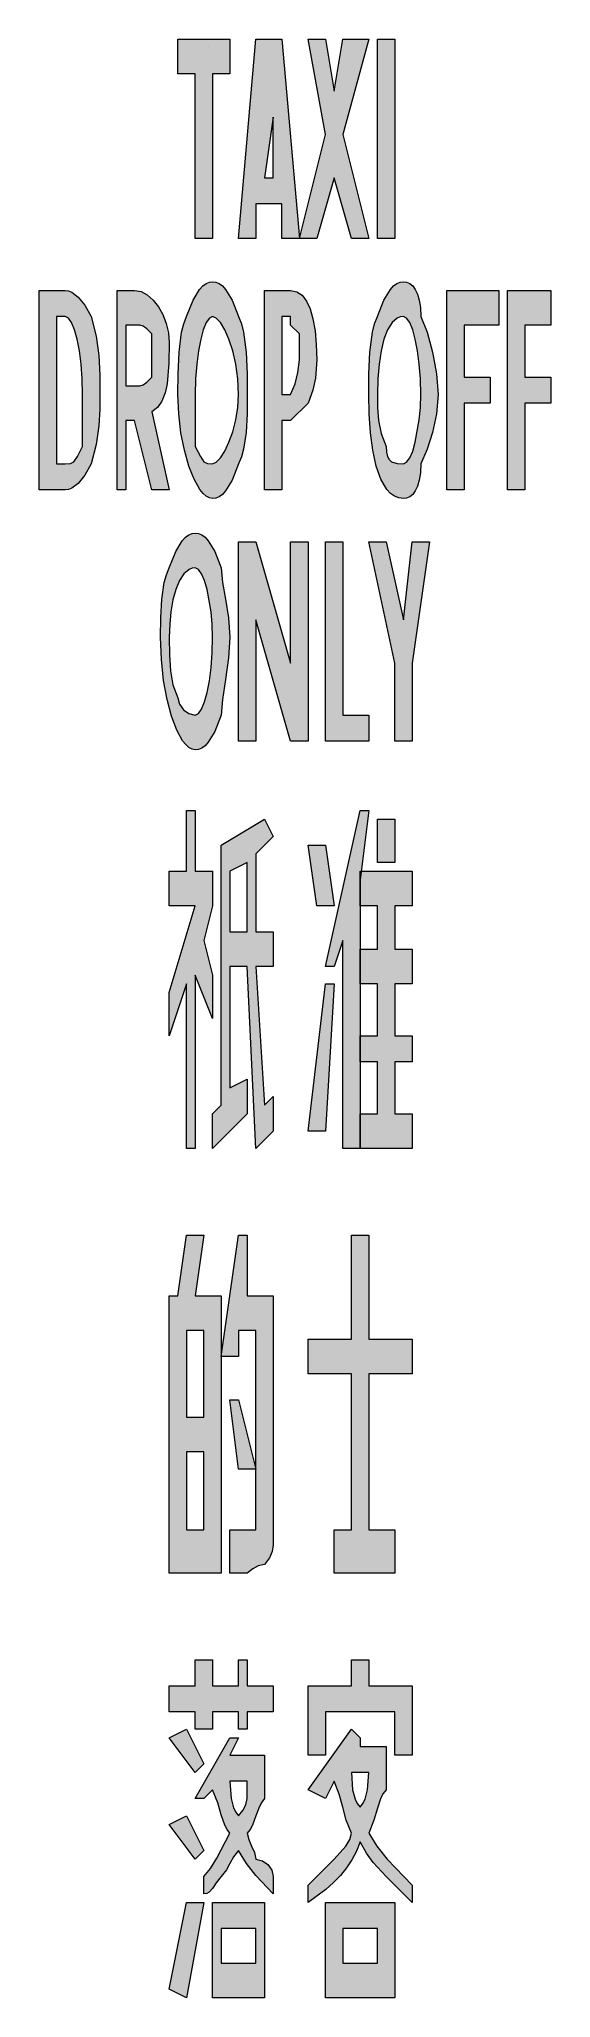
# Model space of a CAD drawing. Header units: metres. Extents: x 163 to 234, y 4 to 276.
import ezdxf

# ---------------------------------------------------------------- set-up
doc = ezdxf.new("R2010")
doc.units = ezdxf.units.M
doc.layers.add('FILL_WHITE_FFFFFF', color=7, linetype='Continuous', true_color=0xffffff)
doc.layers.add('STROKE_WHITE_FFFFFF', color=7, linetype='Continuous', true_color=0xffffff)

msp = doc.modelspace()

# ---------------------------------------------------------------- hatches: boundary and pattern name
at = {"layer": 'FILL_WHITE_FFFFFF', "true_color": 0xffffff}
h = msp.add_hatch(color=7, dxfattribs=at)
h.dxf.hatch_style = 1
h.paths.add_polyline_path([(182.25, 270.75), (182.25, 275.55), (189.45, 275.55), (189.45, 270.75), (187.05, 270.75), (187.05, 247.95), (184.65, 247.95), (184.65, 270.75), (182.25, 270.75)])
h = msp.add_hatch(color=7, dxfattribs=at)
h.dxf.hatch_style = 1
h.paths.add_polyline_path([(196.65, 252.75), (193.05, 252.75), (193.05, 247.95), (190.65, 247.95), (193.05, 275.55), (196.65, 275.55), (199.05, 247.95), (196.65, 247.95), (196.65, 252.75)])
h.paths.add_polyline_path([(195.45, 256.35), (195.45, 264.75), (194.25, 256.35), (195.45, 256.35)], flags=16)
h = msp.add_hatch(color=7, dxfattribs=at)
h.dxf.hatch_style = 1
h.paths.add_polyline_path([(205.05, 262.35), (208.65, 247.95), (206.25, 247.95), (203.85, 256.35), (201.45, 247.95), (199.05, 247.95), (202.65, 262.35), (200.25, 275.55), (202.65, 275.55), (203.85, 268.35), (205.05, 275.55), (208.65, 275.55), (205.05, 262.35)])
h = msp.add_hatch(color=7, dxfattribs=at)
h.dxf.hatch_style = 1
h.paths.add_polyline_path([(212.25, 275.55), (212.25, 247.95), (209.85, 247.95), (209.85, 275.55), (212.25, 275.55)])
h = msp.add_hatch(color=7, dxfattribs=at)
h.dxf.hatch_style = 1
h.paths.add_polyline_path([(186.15, 212.27), (185.72, 212.66), (185.29, 213.19), (184.48, 214.61), (183.75, 216.45), (183.14, 218.63), (182.66, 221.06), (182.36, 223.66), (182.25, 226.35), (182.27, 229.22), (182.4, 232.2), (182.76, 234.96), (183.05, 236.14), (183.45, 237.15), (184.35, 239.42), (185.25, 240.9), (185.7, 241.38), (186.15, 241.71), (186.6, 241.89), (187.05, 241.95), (187.5, 241.89), (187.95, 241.71), (188.4, 241.38), (188.85, 240.9), (189.75, 239.42), (190.65, 237.15), (191.05, 236.14), (191.34, 234.96), (191.7, 232.2), (191.83, 229.22), (191.85, 226.35), (191.83, 223.67), (191.7, 221.1), (191.34, 218.76), (191.05, 217.7), (190.65, 216.75), (189.75, 214.48), (188.85, 213), (188.4, 212.52), (187.95, 212.19), (187.5, 212.01), (187.05, 211.95), (186.6, 212.03), (186.15, 212.27)])
h.paths.add_polyline_path([(188.12, 217.57), (188.72, 218.52), (189.3, 219.75), (189.83, 221.2), (190.26, 222.82), (190.54, 224.56), (190.65, 226.35), (190.54, 228.54), (190.26, 230.57), (189.83, 232.4), (189.3, 234), (188.72, 235.31), (188.12, 236.31), (187.55, 236.93), (187.05, 237.15), (186.6, 236.93), (186.17, 236.31), (185.76, 235.31), (185.4, 234), (185.09, 232.4), (184.86, 230.57), (184.7, 228.54), (184.65, 226.35), (184.65, 219.15), (185.36, 217.76), (185.85, 217.05), (186.34, 216.79), (187.05, 216.75), (187.55, 216.97), (188.12, 217.57)], flags=16)
h = msp.add_hatch(color=7, dxfattribs=at)
h.dxf.hatch_style = 1
h.paths.add_polyline_path([(212.21, 212.27), (211.67, 212.66), (211.18, 213.19), (210.35, 214.61), (209.7, 216.45), (209.22, 218.63), (208.89, 221.06), (208.71, 223.66), (208.65, 226.35), (208.67, 229.22), (208.8, 232.2), (209.16, 234.96), (209.45, 236.14), (209.85, 237.15), (210.75, 239.42), (211.65, 240.9), (212.1, 241.38), (212.55, 241.71), (213, 241.89), (213.45, 241.95), (213.9, 241.89), (214.33, 241.71), (214.74, 241.38), (215.1, 240.9), (215.41, 240.25), (215.64, 239.42), (215.8, 238.39), (215.85, 237.15), (216.73, 234.96), (217.5, 232.2), (218.04, 229.22), (218.25, 226.35), (218.04, 223.67), (217.5, 221.1), (216.73, 218.76), (215.85, 216.75), (215.8, 215.51), (215.64, 214.48), (215.41, 213.65), (215.1, 213), (214.74, 212.52), (214.33, 212.19), (213.9, 212.01), (213.45, 211.95), (212.8, 212.03), (212.21, 212.27)])
h.paths.add_polyline_path([(214.33, 217.57), (214.74, 218.52), (215.1, 219.75), (215.64, 222.82), (215.8, 224.56), (215.85, 226.35), (215.8, 228.54), (215.64, 230.57), (215.41, 232.4), (215.1, 234), (214.74, 235.31), (214.33, 236.31), (213.9, 236.93), (213.45, 237.15), (213.01, 237.09), (212.61, 236.93), (211.88, 236.31), (211.26, 235.31), (210.75, 234), (210.36, 232.4), (210.08, 230.57), (209.91, 228.54), (209.85, 226.35), (209.87, 224.55), (210, 222.75), (210.36, 220.95), (211.05, 219.15), (211.1, 218.36), (211.26, 217.76), (211.49, 217.34), (211.8, 217.05), (212.57, 216.79), (213.45, 216.75), (213.9, 216.97), (214.33, 217.57)], flags=16)
h = msp.add_hatch(color=7, dxfattribs=at)
h.dxf.hatch_style = 1
h.paths.add_polyline_path([(163.05, 240.75), (166.65, 240.75), (167.1, 240.69), (167.55, 240.52), (168.45, 239.85), (169.35, 238.72), (170.25, 237.15), (170.94, 234.45), (171.3, 231.75), (171.43, 229.05), (171.45, 226.35), (171.43, 224.34), (171.3, 222), (170.94, 219.43), (170.25, 216.75), (169.35, 215.17), (168.45, 214.05), (167.55, 213.37), (167.1, 213.21), (166.65, 213.15), (163.05, 213.15), (163.05, 240.75)])
h.paths.add_polyline_path([(167.85, 217.05), (168.34, 217.76), (169.05, 219.15), (169.05, 226.35), (169, 228.54), (168.84, 230.57), (168.61, 232.4), (168.3, 234), (167.94, 235.31), (167.53, 236.31), (167.1, 236.93), (166.65, 237.15), (165.45, 237.15), (165.45, 216.75), (166.65, 216.75), (167.36, 216.79), (167.85, 217.05)], flags=16)
h = msp.add_hatch(color=7, dxfattribs=at)
h.dxf.hatch_style = 1
h.paths.add_polyline_path([(178.65, 213.15), (176.25, 222.75), (175.05, 222.75), (175.05, 213.15), (173.85, 213.15), (173.85, 240.75), (176.25, 240.75), (177.15, 240.59), (178.01, 240.13), (178.82, 239.42), (179.55, 238.5), (180.16, 237.41), (180.64, 236.19), (180.94, 234.89), (181.05, 233.55), (181.01, 230.7), (180.75, 227.85), (180.46, 226.57), (180.04, 225.45), (179.44, 224.56), (178.65, 223.95), (181.05, 213.15), (178.65, 213.15)])
h.paths.add_polyline_path([(177.45, 227.7), (177.94, 228.06), (178.65, 228.75), (178.65, 232.35), (178.65, 234.75), (177.94, 235.44), (177.45, 235.8), (176.96, 235.93), (176.25, 235.95), (175.05, 235.95), (175.05, 227.55), (176.25, 227.55), (176.96, 227.57), (177.45, 227.7)], flags=16)
h = msp.add_hatch(color=7, dxfattribs=at)
h.dxf.hatch_style = 1
h.paths.add_polyline_path([(196.65, 213.15), (194.25, 213.15), (194.25, 240.75), (197.85, 240.75), (198.69, 240.58), (199.42, 240.09), (200.04, 239.29), (200.55, 238.2), (200.94, 236.82), (201.22, 235.18), (201.39, 233.29), (201.45, 231.15), (201.3, 228.6), (200.94, 226.93), (200.25, 225.15), (197.85, 222.75), (196.65, 222.75), (196.65, 213.15)])
h.paths.add_polyline_path([(197.85, 226.35), (198.45, 227.85), (198.86, 229.39), (199.05, 231.15), (199.05, 234.75), (197.85, 235.95), (197.85, 237.15), (196.65, 237.15), (196.65, 226.35), (197.85, 226.35)], flags=16)
h = msp.add_hatch(color=7, dxfattribs=at)
h.dxf.hatch_style = 1
h.paths.add_polyline_path([(219.45, 213.15), (219.45, 240.75), (226.65, 240.75), (226.65, 235.95), (221.85, 235.95), (221.85, 228.75), (225.45, 228.75), (225.45, 225.15), (221.85, 225.15), (221.85, 213.15), (219.45, 213.15)])
h = msp.add_hatch(color=7, dxfattribs=at)
h.dxf.hatch_style = 1
h.paths.add_polyline_path([(227.85, 213.15), (227.85, 240.75), (233.85, 240.75), (233.85, 235.95), (230.25, 235.95), (230.25, 228.75), (233.85, 228.75), (233.85, 225.15), (230.25, 225.15), (230.25, 213.15), (227.85, 213.15)])
h = msp.add_hatch(color=7, dxfattribs=at)
h.dxf.hatch_style = 1
h.paths.add_polyline_path([(183.75, 177.48), (183.32, 177.87), (182.89, 178.41), (182.08, 179.87), (181.35, 181.8), (180.74, 184.12), (180.26, 186.77), (179.96, 189.67), (179.85, 192.75), (179.87, 195.43), (180, 198), (180.36, 200.34), (180.65, 201.4), (181.05, 202.35), (181.95, 204.62), (182.85, 206.1), (183.3, 206.58), (183.75, 206.91), (184.2, 207.09), (184.65, 207.15), (185.1, 207.09), (185.55, 206.91), (186, 206.58), (186.45, 206.1), (187.35, 204.62), (188.25, 202.35), (188.44, 200.34), (188.85, 198), (189.26, 195.43), (189.45, 192.75), (189.26, 189.88), (188.85, 186.9), (188.44, 184.14), (188.25, 181.95), (187.35, 179.68), (186.45, 178.2), (186, 177.72), (185.55, 177.39), (185.1, 177.21), (184.65, 177.15), (184.2, 177.23), (183.75, 177.48)])
h.paths.add_polyline_path([(185.53, 182.79), (185.94, 183.79), (186.3, 185.1), (186.61, 186.7), (186.84, 188.53), (187, 190.56), (187.05, 192.75), (187, 194.54), (186.84, 196.27), (186.3, 199.35), (185.94, 200.58), (185.53, 201.52), (185.1, 202.13), (184.65, 202.35), (184.21, 202.29), (183.81, 202.13), (183.08, 201.52), (182.46, 200.58), (181.95, 199.35), (181.56, 197.9), (181.28, 196.27), (181.11, 194.54), (181.05, 192.75), (181.07, 190.26), (181.2, 188.1), (181.56, 186.17), (182.25, 184.35), (182.46, 183.47), (183, 182.7), (183.77, 182.16), (184.65, 181.95), (185.1, 182.17), (185.53, 182.79)], flags=16)
h = msp.add_hatch(color=7, dxfattribs=at)
h.dxf.hatch_style = 1
h.paths.add_polyline_path([(193.05, 195.15), (193.05, 178.35), (190.65, 178.35), (190.65, 205.95), (193.05, 205.95), (197.85, 189.15), (197.85, 205.95), (200.25, 205.95), (200.25, 178.35), (197.85, 178.35), (193.05, 195.15)])
h = msp.add_hatch(color=7, dxfattribs=at)
h.dxf.hatch_style = 1
h.paths.add_polyline_path([(202.65, 178.35), (202.65, 205.95), (205.05, 205.95), (205.05, 181.95), (208.65, 181.95), (208.65, 178.35), (202.65, 178.35)])
h = msp.add_hatch(color=7, dxfattribs=at)
h.dxf.hatch_style = 1
h.paths.add_polyline_path([(214.65, 178.35), (212.25, 178.35), (212.25, 189.15), (208.65, 205.95), (211.05, 205.95), (213.45, 195.15), (214.65, 205.95), (217.05, 205.95), (214.65, 189.15), (214.65, 178.35)])
h = msp.add_hatch(color=7, dxfattribs=at)
h.dxf.hatch_style = 1
h.paths.add_polyline_path([(187.05, 139.95), (184.65, 145.95), (184.65, 121.95), (183.45, 121.95), (183.45, 144.75), (181.05, 137.55), (181.05, 143.55), (184.65, 155.55), (181.05, 155.55), (181.05, 160.35), (183.45, 160.35), (183.45, 168.75), (184.65, 168.75), (184.65, 160.35), (187.05, 160.35), (187.05, 155.55), (185.85, 150.75), (187.05, 145.95), (187.05, 139.95)])
h = msp.add_hatch(color=7, dxfattribs=at)
h.dxf.hatch_style = 1
h.paths.add_polyline_path([(207.45, 168.75), (208.65, 168.75), (207.45, 159.15), (207.45, 121.95), (205.05, 121.95), (205.05, 150.75), (203.85, 147.15), (202.65, 147.15), (207.45, 168.75)])
h = msp.add_hatch(color=7, dxfattribs=at)
h.dxf.hatch_style = 1
h.paths.add_polyline_path([(195.45, 124.35), (193.05, 121.95), (191.85, 147.15), (189.45, 147.15), (189.45, 130.35), (191.85, 131.55), (191.85, 126.75), (187.05, 121.95), (187.05, 126.75), (188.25, 127.95), (188.25, 163.95), (194.25, 167.55), (195.45, 165.15), (193.05, 162.75), (193.05, 151.95), (195.45, 151.95), (195.45, 147.15), (193.05, 147.15), (194.25, 127.95), (195.45, 129.15), (195.45, 124.35)])
h.paths.add_polyline_path([(191.85, 151.95), (191.85, 161.55), (189.45, 160.35), (189.45, 151.95), (191.85, 151.95)], flags=16)
h = msp.add_hatch(color=7, dxfattribs=at)
h.dxf.hatch_style = 1
h.paths.add_polyline_path([(209.85, 167.55), (212.25, 167.55), (212.25, 161.55), (209.85, 161.55), (209.85, 167.55)])
h = msp.add_hatch(color=7, dxfattribs=at)
h.dxf.hatch_style = 1
h.paths.add_polyline_path([(200.25, 163.95), (202.65, 163.95), (203.85, 155.55), (201.45, 155.55), (200.25, 163.95)])
h = msp.add_hatch(color=7, dxfattribs=at)
h.dxf.hatch_style = 1
h.paths.add_polyline_path([(214.65, 149.55), (214.65, 144.75), (212.25, 144.75), (212.25, 137.55), (214.65, 137.55), (214.65, 133.95), (212.25, 133.95), (212.25, 126.75), (214.65, 126.75), (214.65, 121.95), (207.45, 121.95), (207.45, 126.75), (209.85, 126.75), (209.85, 133.95), (207.45, 133.95), (207.45, 137.55), (209.85, 137.55), (209.85, 144.75), (207.45, 144.75), (207.45, 149.55), (209.85, 149.55), (209.85, 155.55), (207.45, 155.55), (207.45, 160.35), (214.65, 160.35), (214.65, 155.55), (212.25, 155.55), (212.25, 149.55), (214.65, 149.55)])
h = msp.add_hatch(color=7, dxfattribs=at)
h.dxf.hatch_style = 1
h.paths.add_polyline_path([(202.65, 124.35), (200.25, 124.35), (202.65, 144.75), (203.85, 144.75), (202.65, 124.35)])
h = msp.add_hatch(color=7, dxfattribs=at)
h.dxf.hatch_style = 1
h.paths.add_polyline_path([(181.05, 63.15), (181.05, 101.55), (182.25, 101.55), (183.45, 109.95), (185.85, 109.95), (184.65, 101.55), (188.25, 101.55), (188.25, 63.15), (181.05, 63.15)])
h.paths.add_polyline_path([(185.85, 79.95), (183.45, 79.95), (183.45, 69.15), (185.85, 69.15), (185.85, 79.95)], flags=16)
h.paths.add_polyline_path([(185.85, 84.75), (185.85, 96.75), (183.45, 96.75), (183.45, 84.75), (185.85, 84.75)], flags=16)
h = msp.add_hatch(color=7, dxfattribs=at)
h.dxf.hatch_style = 1
h.paths.add_polyline_path([(190.65, 93.15), (188.25, 93.15), (190.65, 109.95), (191.85, 109.95), (191.85, 101.55), (195.45, 101.55), (195.45, 67.95), (195.43, 67.05), (195.3, 66.15), (194.94, 65.25), (194.25, 64.35), (193.37, 64.16), (192.6, 63.75), (191.85, 63.15), (189.45, 63.15), (189.45, 69.15), (190.65, 69.15), (193.05, 69.15), (193.05, 71.55), (193.05, 96.75), (190.65, 96.75), (190.65, 93.15)])
h = msp.add_hatch(color=7, dxfattribs=at)
h.dxf.hatch_style = 1
h.paths.add_polyline_path([(214.65, 95.55), (214.65, 90.75), (208.65, 90.75), (208.65, 69.15), (212.25, 69.15), (212.25, 63.15), (203.85, 63.15), (203.85, 69.15), (206.25, 69.15), (206.25, 90.75), (200.25, 90.75), (200.25, 95.55), (206.25, 95.55), (206.25, 109.95), (208.65, 109.95), (208.65, 95.55), (214.65, 95.55)])
h = msp.add_hatch(color=7, dxfattribs=at)
h.dxf.hatch_style = 1
h.paths.add_polyline_path([(190.65, 87.15), (193.05, 77.55), (190.65, 77.55), (189.45, 87.15), (190.65, 87.15)])
h = msp.add_hatch(color=7, dxfattribs=at)
h.dxf.hatch_style = 1
h.paths.add_polyline_path([(195.45, 43.95), (191.85, 43.95), (191.85, 41.55), (190.65, 41.55), (190.65, 43.95), (187.05, 43.95), (187.05, 41.55), (184.65, 41.55), (184.65, 43.95), (181.05, 43.95), (181.05, 47.55), (184.65, 47.55), (184.65, 51.15), (187.05, 51.15), (187.05, 47.55), (190.65, 47.55), (190.65, 51.15), (191.85, 51.15), (191.85, 47.55), (195.45, 47.55), (195.45, 43.95)])
h = msp.add_hatch(color=7, dxfattribs=at)
h.dxf.hatch_style = 1
h.paths.add_polyline_path([(214.65, 37.95), (212.25, 37.95), (212.25, 43.95), (202.65, 43.95), (202.65, 37.95), (200.25, 37.95), (200.25, 47.55), (206.25, 47.55), (206.25, 51.15), (208.65, 51.15), (208.65, 47.55), (214.65, 47.55), (214.65, 37.95)])
h = msp.add_hatch(color=7, dxfattribs=at)
h.dxf.hatch_style = 1
h.paths.add_polyline_path([(185.85, 36.75), (184.65, 35.55), (181.05, 40.35), (183.45, 41.55), (185.85, 36.75)])
h = msp.add_hatch(color=7, dxfattribs=at)
h.dxf.hatch_style = 1
h.paths.add_polyline_path([(210.65, 32.65), (210.34, 32.04), (209.85, 30.6), (209.36, 28.93), (208.65, 27.15), (209.76, 25.35), (211.2, 23.55), (214.65, 19.95), (214.65, 17.55), (211.05, 21.15), (209.25, 23.1), (208.35, 24.36), (207.45, 25.95), (206.94, 24.65), (206.32, 23.46), (205.59, 22.34), (204.75, 21.3), (203.79, 20.31), (202.72, 19.37), (200.25, 17.55), (200.25, 19.95), (203.85, 23.55), (205.5, 25.35), (206.04, 26.25), (206.25, 27.15), (205.54, 28.95), (205.05, 30.75), (204.56, 32.55), (203.85, 34.35), (202.65, 31.95), (200.25, 33.15), (206.25, 41.55), (207.45, 40.35), (207.45, 39.15), (211.05, 39.15), (211.05, 33.15), (210.65, 32.65)])
h.paths.add_polyline_path([(206.76, 31.84), (207.05, 31.25), (207.45, 30.75), (207.85, 31.25), (208.14, 31.84), (208.5, 33.15), (208.65, 35.55), (206.25, 35.55), (206.4, 33.15), (206.76, 31.84)], flags=16)
h = msp.add_hatch(color=7, dxfattribs=at)
h.dxf.hatch_style = 1
h.paths.add_polyline_path([(194.25, 31.95), (193.85, 31.45), (193.54, 30.86), (193.05, 29.55), (192.56, 28.24), (192.25, 27.65), (191.85, 27.15), (192.04, 26.25), (192.45, 25.35), (192.86, 24.45), (193.05, 23.55), (193.93, 23.34), (194.7, 22.8), (195.24, 22.03), (195.45, 21.15), (195.45, 18.75), (193.05, 21.3), (191.74, 22.97), (190.65, 24.75), (189.94, 23.85), (189.45, 22.95), (188.96, 22.05), (188.25, 21.15), (187.54, 20.27), (187.05, 19.5), (186.56, 18.96), (186.25, 18.8), (185.85, 18.75), (185.85, 21.15), (186.75, 22.26), (187.65, 23.7), (189.45, 27.15), (189.05, 27.65), (188.74, 28.26), (188.25, 29.7), (187.76, 31.37), (187.05, 33.15), (185.85, 31.95), (184.65, 31.95), (189.45, 40.35), (190.65, 40.35), (189.45, 37.95), (194.25, 37.95), (194.25, 31.95)])
h.paths.add_polyline_path([(189.96, 30.64), (190.25, 30.05), (190.65, 29.55), (191.25, 30.3), (191.66, 31.07), (191.85, 31.95), (191.85, 34.35), (189.45, 34.35), (189.6, 31.95), (189.96, 30.64)], flags=16)
h = msp.add_hatch(color=7, dxfattribs=at)
h.dxf.hatch_style = 1
h.paths.add_polyline_path([(185.85, 24.75), (184.65, 23.55), (181.05, 28.35), (183.45, 29.55), (185.85, 24.75)])
h = msp.add_hatch(color=7, dxfattribs=at)
h.dxf.hatch_style = 1
h.paths.add_polyline_path([(185.85, 17.55), (183.45, 4.35), (181.05, 5.55), (183.45, 17.55), (185.85, 17.55)])
h = msp.add_hatch(color=7, dxfattribs=at)
h.dxf.hatch_style = 1
h.paths.add_polyline_path([(194.25, 4.35), (187.05, 4.35), (187.05, 17.55), (194.25, 17.55), (194.25, 4.35)])
h.paths.add_polyline_path([(193.05, 9.15), (193.05, 13.95), (188.25, 13.95), (188.25, 9.15), (193.05, 9.15)], flags=16)
h = msp.add_hatch(color=7, dxfattribs=at)
h.dxf.hatch_style = 1
h.paths.add_polyline_path([(212.25, 4.35), (202.65, 4.35), (202.65, 17.55), (212.25, 17.55), (212.25, 4.35)])
h.paths.add_polyline_path([(209.85, 9.15), (209.85, 13.95), (205.05, 13.95), (205.05, 9.15), (209.85, 9.15)], flags=16)

# ---------------------------------------------------------------- linework, layer by layer
at = {"layer": 'FILL_WHITE_FFFFFF', "lineweight": 0, "true_color": 0xffffff}
for points in [[(182.25, 270.75), (182.25, 275.55), (189.45, 275.55), (189.45, 270.75), (187.05, 270.75), (187.05, 247.95), (184.65, 247.95), (184.65, 270.75)], [(196.65, 252.75), (193.05, 252.75), (193.05, 247.95), (190.65, 247.95), (193.05, 275.55), (196.65, 275.55), (199.05, 247.95), (196.65, 247.95)], [(205.05, 262.35), (208.65, 247.95), (206.25, 247.95), (203.85, 256.35), (201.45, 247.95), (199.05, 247.95), (202.65, 262.35), (200.25, 275.55), (202.65, 275.55), (203.85, 268.35), (205.05, 275.55), (208.65, 275.55)], [(212.25, 275.55), (212.25, 247.95), (209.85, 247.95), (209.85, 275.55)], [(195.45, 256.35), (195.45, 264.75), (194.25, 256.35)], [(186.15, 212.27), (185.72, 212.66), (185.29, 213.19), (184.48, 214.61), (183.75, 216.45), (183.14, 218.63), (182.66, 221.06), (182.36, 223.66), (182.25, 226.35), (182.27, 229.22), (182.4, 232.2), (182.76, 234.96), (183.05, 236.14), (183.45, 237.15), (184.35, 239.42), (185.25, 240.9), (185.7, 241.38), (186.15, 241.71), (186.6, 241.89), (187.05, 241.95), (187.5, 241.89), (187.95, 241.71), (188.4, 241.38), (188.85, 240.9), (189.75, 239.42), (190.65, 237.15), (191.05, 236.14), (191.34, 234.96), (191.7, 232.2), (191.83, 229.22), (191.85, 226.35), (191.83, 223.67), (191.7, 221.1), (191.34, 218.76), (191.05, 217.7), (190.65, 216.75), (189.75, 214.48), (188.85, 213), (188.4, 212.52), (187.95, 212.19), (187.5, 212.01), (187.05, 211.95), (186.6, 212.03)], [(212.21, 212.27), (211.67, 212.66), (211.18, 213.19), (210.35, 214.61), (209.7, 216.45), (209.22, 218.63), (208.89, 221.06), (208.71, 223.66), (208.65, 226.35), (208.67, 229.22), (208.8, 232.2), (209.16, 234.96), (209.45, 236.14), (209.85, 237.15), (210.75, 239.42), (211.65, 240.9), (212.1, 241.38), (212.55, 241.71), (213, 241.89), (213.45, 241.95), (213.9, 241.89), (214.33, 241.71), (214.74, 241.38), (215.1, 240.9), (215.41, 240.25), (215.64, 239.42), (215.8, 238.39), (215.85, 237.15), (216.73, 234.96), (217.5, 232.2), (218.04, 229.22), (218.25, 226.35), (218.04, 223.67), (217.5, 221.1), (216.73, 218.76), (215.85, 216.75), (215.8, 215.51), (215.64, 214.48), (215.41, 213.65), (215.1, 213), (214.74, 212.52), (214.33, 212.19), (213.9, 212.01), (213.45, 211.95), (212.8, 212.03)], [(163.05, 240.75), (166.65, 240.75), (167.1, 240.69), (167.55, 240.52), (168.45, 239.85), (169.35, 238.72), (170.25, 237.15), (170.94, 234.45), (171.3, 231.75), (171.43, 229.05), (171.45, 226.35), (171.43, 224.34), (171.3, 222), (170.94, 219.43), (170.25, 216.75), (169.35, 215.17), (168.45, 214.05), (167.55, 213.37), (167.1, 213.21), (166.65, 213.15), (163.05, 213.15)], [(178.65, 213.15), (176.25, 222.75), (175.05, 222.75), (175.05, 213.15), (173.85, 213.15), (173.85, 240.75), (176.25, 240.75), (177.15, 240.59), (178.01, 240.13), (178.82, 239.42), (179.55, 238.5), (180.16, 237.41), (180.64, 236.19), (180.94, 234.89), (181.05, 233.55), (181.01, 230.7), (180.75, 227.85), (180.46, 226.57), (180.04, 225.45), (179.44, 224.56), (178.65, 223.95), (181.05, 213.15)], [(196.65, 213.15), (194.25, 213.15), (194.25, 240.75), (197.85, 240.75), (198.69, 240.58), (199.42, 240.09), (200.04, 239.29), (200.55, 238.2), (200.94, 236.82), (201.22, 235.18), (201.39, 233.29), (201.45, 231.15), (201.3, 228.6), (200.94, 226.93), (200.25, 225.15), (197.85, 222.75), (196.65, 222.75)], [(219.45, 213.15), (219.45, 240.75), (226.65, 240.75), (226.65, 235.95), (221.85, 235.95), (221.85, 228.75), (225.45, 228.75), (225.45, 225.15), (221.85, 225.15), (221.85, 213.15)], [(227.85, 213.15), (227.85, 240.75), (233.85, 240.75), (233.85, 235.95), (230.25, 235.95), (230.25, 228.75), (233.85, 228.75), (233.85, 225.15), (230.25, 225.15), (230.25, 213.15)], [(167.85, 217.05), (168.34, 217.76), (169.05, 219.15), (169.05, 226.35), (169, 228.54), (168.84, 230.57), (168.61, 232.4), (168.3, 234), (167.94, 235.31), (167.53, 236.31), (167.1, 236.93), (166.65, 237.15), (165.45, 237.15), (165.45, 216.75), (166.65, 216.75), (167.36, 216.79)], [(177.45, 227.7), (177.94, 228.06), (178.65, 228.75), (178.65, 232.35), (178.65, 234.75), (177.94, 235.44), (177.45, 235.8), (176.96, 235.93), (176.25, 235.95), (175.05, 235.95), (175.05, 227.55), (176.25, 227.55), (176.96, 227.57)], [(188.12, 217.57), (188.72, 218.52), (189.3, 219.75), (189.83, 221.2), (190.26, 222.82), (190.54, 224.56), (190.65, 226.35), (190.54, 228.54), (190.26, 230.57), (189.83, 232.4), (189.3, 234), (188.72, 235.31), (188.12, 236.31), (187.55, 236.93), (187.05, 237.15), (186.6, 236.93), (186.17, 236.31), (185.76, 235.31), (185.4, 234), (185.09, 232.4), (184.86, 230.57), (184.7, 228.54), (184.65, 226.35), (184.65, 219.15), (185.36, 217.76), (185.85, 217.05), (186.34, 216.79), (187.05, 216.75), (187.55, 216.97)], [(197.85, 226.35), (198.45, 227.85), (198.86, 229.39), (199.05, 231.15), (199.05, 234.75), (197.85, 235.95), (197.85, 237.15), (196.65, 237.15), (196.65, 226.35)], [(214.33, 217.57), (214.74, 218.52), (215.1, 219.75), (215.64, 222.82), (215.8, 224.56), (215.85, 226.35), (215.8, 228.54), (215.64, 230.57), (215.41, 232.4), (215.1, 234), (214.74, 235.31), (214.33, 236.31), (213.9, 236.93), (213.45, 237.15), (213.01, 237.09), (212.61, 236.93), (211.88, 236.31), (211.26, 235.31), (210.75, 234), (210.36, 232.4), (210.08, 230.57), (209.91, 228.54), (209.85, 226.35), (209.87, 224.55), (210, 222.75), (210.36, 220.95), (211.05, 219.15), (211.1, 218.36), (211.26, 217.76), (211.49, 217.34), (211.8, 217.05), (212.57, 216.79), (213.45, 216.75), (213.9, 216.97)], [(183.75, 177.48), (183.32, 177.87), (182.89, 178.41), (182.08, 179.87), (181.35, 181.8), (180.74, 184.12), (180.26, 186.77), (179.96, 189.67), (179.85, 192.75), (179.87, 195.43), (180, 198), (180.36, 200.34), (180.65, 201.4), (181.05, 202.35), (181.95, 204.62), (182.85, 206.1), (183.3, 206.58), (183.75, 206.91), (184.2, 207.09), (184.65, 207.15), (185.1, 207.09), (185.55, 206.91), (186, 206.58), (186.45, 206.1), (187.35, 204.62), (188.25, 202.35), (188.44, 200.34), (188.85, 198), (189.26, 195.43), (189.45, 192.75), (189.26, 189.88), (188.85, 186.9), (188.44, 184.14), (188.25, 181.95), (187.35, 179.68), (186.45, 178.2), (186, 177.72), (185.55, 177.39), (185.1, 177.21), (184.65, 177.15), (184.2, 177.23)], [(193.05, 195.15), (193.05, 178.35), (190.65, 178.35), (190.65, 205.95), (193.05, 205.95), (197.85, 189.15), (197.85, 205.95), (200.25, 205.95), (200.25, 178.35), (197.85, 178.35)], [(202.65, 178.35), (202.65, 205.95), (205.05, 205.95), (205.05, 181.95), (208.65, 181.95), (208.65, 178.35)], [(214.65, 178.35), (212.25, 178.35), (212.25, 189.15), (208.65, 205.95), (211.05, 205.95), (213.45, 195.15), (214.65, 205.95), (217.05, 205.95), (214.65, 189.15)], [(185.53, 182.79), (185.94, 183.79), (186.3, 185.1), (186.61, 186.7), (186.84, 188.53), (187, 190.56), (187.05, 192.75), (187, 194.54), (186.84, 196.27), (186.3, 199.35), (185.94, 200.58), (185.53, 201.52), (185.1, 202.13), (184.65, 202.35), (184.21, 202.29), (183.81, 202.13), (183.08, 201.52), (182.46, 200.58), (181.95, 199.35), (181.56, 197.9), (181.28, 196.27), (181.11, 194.54), (181.05, 192.75), (181.07, 190.26), (181.2, 188.1), (181.56, 186.17), (182.25, 184.35), (182.46, 183.47), (183, 182.7), (183.77, 182.16), (184.65, 181.95), (185.1, 182.17)], [(187.05, 139.95), (184.65, 145.95), (184.65, 121.95), (183.45, 121.95), (183.45, 144.75), (181.05, 137.55), (181.05, 143.55), (184.65, 155.55), (181.05, 155.55), (181.05, 160.35), (183.45, 160.35), (183.45, 168.75), (184.65, 168.75), (184.65, 160.35), (187.05, 160.35), (187.05, 155.55), (185.85, 150.75), (187.05, 145.95)], [(207.45, 168.75), (208.65, 168.75), (207.45, 159.15), (207.45, 121.95), (205.05, 121.95), (205.05, 150.75), (203.85, 147.15), (202.65, 147.15)], [(195.45, 124.35), (193.05, 121.95), (191.85, 147.15), (189.45, 147.15), (189.45, 130.35), (191.85, 131.55), (191.85, 126.75), (187.05, 121.95), (187.05, 126.75), (188.25, 127.95), (188.25, 163.95), (194.25, 167.55), (195.45, 165.15), (193.05, 162.75), (193.05, 151.95), (195.45, 151.95), (195.45, 147.15), (193.05, 147.15), (194.25, 127.95), (195.45, 129.15)], [(209.85, 167.55), (212.25, 167.55), (212.25, 161.55), (209.85, 161.55)], [(200.25, 163.95), (202.65, 163.95), (203.85, 155.55), (201.45, 155.55)], [(191.85, 151.95), (191.85, 161.55), (189.45, 160.35), (189.45, 151.95)], [(214.65, 149.55), (214.65, 144.75), (212.25, 144.75), (212.25, 137.55), (214.65, 137.55), (214.65, 133.95), (212.25, 133.95), (212.25, 126.75), (214.65, 126.75), (214.65, 121.95), (207.45, 121.95), (207.45, 126.75), (209.85, 126.75), (209.85, 133.95), (207.45, 133.95), (207.45, 137.55), (209.85, 137.55), (209.85, 144.75), (207.45, 144.75), (207.45, 149.55), (209.85, 149.55), (209.85, 155.55), (207.45, 155.55), (207.45, 160.35), (214.65, 160.35), (214.65, 155.55), (212.25, 155.55), (212.25, 149.55)], [(202.65, 124.35), (200.25, 124.35), (202.65, 144.75), (203.85, 144.75)], [(181.05, 63.15), (181.05, 101.55), (182.25, 101.55), (183.45, 109.95), (185.85, 109.95), (184.65, 101.55), (188.25, 101.55), (188.25, 63.15)], [(190.65, 93.15), (188.25, 93.15), (190.65, 109.95), (191.85, 109.95), (191.85, 101.55), (195.45, 101.55), (195.45, 67.95), (195.43, 67.05), (195.3, 66.15), (194.94, 65.25), (194.25, 64.35), (193.37, 64.16), (192.6, 63.75), (191.85, 63.15), (189.45, 63.15), (189.45, 69.15), (190.65, 69.15), (193.05, 69.15), (193.05, 71.55), (193.05, 96.75), (190.65, 96.75)], [(214.65, 95.55), (214.65, 90.75), (208.65, 90.75), (208.65, 69.15), (212.25, 69.15), (212.25, 63.15), (203.85, 63.15), (203.85, 69.15), (206.25, 69.15), (206.25, 90.75), (200.25, 90.75), (200.25, 95.55), (206.25, 95.55), (206.25, 109.95), (208.65, 109.95), (208.65, 95.55)], [(185.85, 84.75), (185.85, 96.75), (183.45, 96.75), (183.45, 84.75)], [(190.65, 87.15), (193.05, 77.55), (190.65, 77.55), (189.45, 87.15)], [(185.85, 79.95), (183.45, 79.95), (183.45, 69.15), (185.85, 69.15)], [(195.45, 43.95), (191.85, 43.95), (191.85, 41.55), (190.65, 41.55), (190.65, 43.95), (187.05, 43.95), (187.05, 41.55), (184.65, 41.55), (184.65, 43.95), (181.05, 43.95), (181.05, 47.55), (184.65, 47.55), (184.65, 51.15), (187.05, 51.15), (187.05, 47.55), (190.65, 47.55), (190.65, 51.15), (191.85, 51.15), (191.85, 47.55), (195.45, 47.55)], [(214.65, 37.95), (212.25, 37.95), (212.25, 43.95), (202.65, 43.95), (202.65, 37.95), (200.25, 37.95), (200.25, 47.55), (206.25, 47.55), (206.25, 51.15), (208.65, 51.15), (208.65, 47.55), (214.65, 47.55)], [(185.85, 36.75), (184.65, 35.55), (181.05, 40.35), (183.45, 41.55)], [(210.65, 32.65), (210.34, 32.04), (209.85, 30.6), (209.36, 28.93), (208.65, 27.15), (209.76, 25.35), (211.2, 23.55), (214.65, 19.95), (214.65, 17.55), (211.05, 21.15), (209.25, 23.1), (208.35, 24.36), (207.45, 25.95), (206.94, 24.65), (206.32, 23.46), (205.59, 22.34), (204.75, 21.3), (203.79, 20.31), (202.72, 19.37), (200.25, 17.55), (200.25, 19.95), (203.85, 23.55), (205.5, 25.35), (206.04, 26.25), (206.25, 27.15), (205.54, 28.95), (205.05, 30.75), (204.56, 32.55), (203.85, 34.35), (202.65, 31.95), (200.25, 33.15), (206.25, 41.55), (207.45, 40.35), (207.45, 39.15), (211.05, 39.15), (211.05, 33.15)], [(194.25, 31.95), (193.85, 31.45), (193.54, 30.86), (193.05, 29.55), (192.56, 28.24), (192.25, 27.65), (191.85, 27.15), (192.04, 26.25), (192.45, 25.35), (192.86, 24.45), (193.05, 23.55), (193.93, 23.34), (194.7, 22.8), (195.24, 22.03), (195.45, 21.15), (195.45, 18.75), (193.05, 21.3), (191.74, 22.97), (190.65, 24.75), (189.94, 23.85), (189.45, 22.95), (188.96, 22.05), (188.25, 21.15), (187.54, 20.27), (187.05, 19.5), (186.56, 18.96), (186.25, 18.8), (185.85, 18.75), (185.85, 21.15), (186.75, 22.26), (187.65, 23.7), (189.45, 27.15), (189.05, 27.65), (188.74, 28.26), (188.25, 29.7), (187.76, 31.37), (187.05, 33.15), (185.85, 31.95), (184.65, 31.95), (189.45, 40.35), (190.65, 40.35), (189.45, 37.95), (194.25, 37.95)], [(206.76, 31.84), (207.05, 31.25), (207.45, 30.75), (207.85, 31.25), (208.14, 31.84), (208.5, 33.15), (208.65, 35.55), (206.25, 35.55), (206.4, 33.15)], [(189.96, 30.64), (190.25, 30.05), (190.65, 29.55), (191.25, 30.3), (191.66, 31.07), (191.85, 31.95), (191.85, 34.35), (189.45, 34.35), (189.6, 31.95)], [(185.85, 24.75), (184.65, 23.55), (181.05, 28.35), (183.45, 29.55)], [(185.85, 17.55), (183.45, 4.35), (181.05, 5.55), (183.45, 17.55)], [(194.25, 4.35), (187.05, 4.35), (187.05, 17.55), (194.25, 17.55)], [(212.25, 4.35), (202.65, 4.35), (202.65, 17.55), (212.25, 17.55)], [(193.05, 9.15), (193.05, 13.95), (188.25, 13.95), (188.25, 9.15)], [(209.85, 9.15), (209.85, 13.95), (205.05, 13.95), (205.05, 9.15)]]:
    msp.add_lwpolyline(points, close=True, dxfattribs=at)
at = {"layer": 'STROKE_WHITE_FFFFFF', "lineweight": 0, "true_color": 0xffffff}
msp.add_lwpolyline([(186.45, 274.59), (186.45, 274.59)], dxfattribs=at)

doc.saveas('drawing.dxf')
